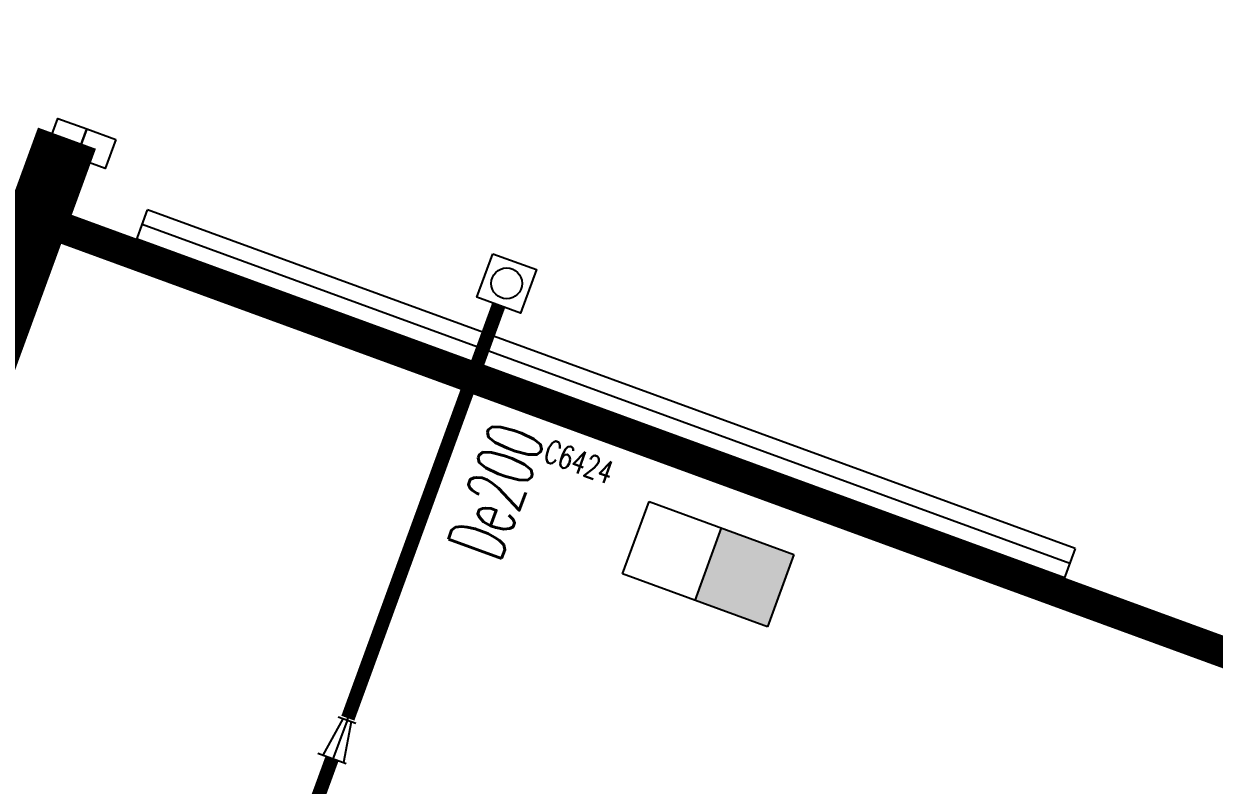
# Model space of a CAD drawing. Extents: x -11 to 40589024741, y -2 to 3380586937.
# Drawn here: x 40588243969 to 40588251684, y 3380344552 to 3380349487 of the extents above; entities that cross this region are included whole.
import ezdxf

# ---------------------------------------------------------------- set-up
doc = ezdxf.new("R2010")
doc.units = 0
doc.header["$LTSCALE"] = 10
doc.header["$MEASUREMENT"] = 0
doc.layers.get('Defpoints').update_dxf_attribs({"color": 210})
for name, color, linetype in [('0-WALL', 252, 'Continuous'), ('1-单体雨水', 131, 'Continuous'), ('TEXT_雨水', 4, 'Continuous'), ('TWT_雨水口', 4, 'Continuous'), ('VPIPE-雨水', 4, 'Continuous'), ('建-窗', 252, 'Continuous'), ('建-门窗编号', 7, 'Continuous'), ('虹吸管道配件', 7, 'Continuous')]:
    doc.layers.add(name, color=color, linetype=linetype)
doc.layers.add('GPS-ZF消防', color=1, linetype='TG_X', lineweight=60)
doc.styles.add('_TWT_PIPEDN', font='SIMPLEX', dxfattribs={"width": 0.6, "height": 3, "bigfont": 'HZTXT'})
doc.styles.add('A-WIN-LABEL', font='SIMPLEX', dxfattribs={"bigfont": 'GBCBIG'})
doc.styles.add('TG_LINETYPE', font='SIMPLEX', dxfattribs={"width": 0.8, "height": 3.5, "bigfont": 'HZTXT'})
doc.linetypes.add('TG_X', pattern='A,5,-0.3,["X",TG_LINETYPE,S=0.1,R=0,X=-0.23,Y=-0.15],0', length=5.3)

# ---------------------------------------------------------------- blocks, each defined once
blk = doc.blocks.new('A$C5F4A4BCE')
at = {"layer": '虹吸管道配件'}
for p, q in [((306.9, 346.8), (30.4, 145.9)), ((332.6, 321.1), (54.1, 42.5)), ((358.6, 295.2), (158.5, 18.1)), ((387.5, 266.3), (277.7, 375.9)), ((332.6, 321.1), (359.9, 348.3)), ((176.7, 0), (0, 176.2))]:
    blk.add_line(p, q, dxfattribs=at)
blk = doc.blocks.new('WINDOW2DLIB$DYNSTYLE$00000005')
at = {"color": 0}
for points in [[(-0.5, 0.5), (-0.5, -0.5)], [(-0.5, 0.5), (0.5, 0.5)], [(0.5, -0.5), (0.5, 0.5)], [(0.5, 0.1667), (-0.5, 0.1667)], [(0.5, -0.1667), (-0.5, -0.1667)], [(-0.5, -0.5), (0.5, -0.5)]]:
    blk.add_lwpolyline(points, dxfattribs=at)
blk = doc.blocks.new('$TwtSys$00000424')
for p, q in [((-500, 250), (500, 250)), ((-500, -250), (-500, 250)), ((0, -250), (0, 250)), ((500, 250), (500, -250)), ((500, -250), (-500, -250))]:
    blk.add_line(p, q)
blk.add_solid([(0, 250), (500, 250), (0, -250), (500, -250)])

msp = doc.modelspace()

# ---------------------------------------------------------------- hatches: boundary and pattern name
at = {"layer": '0-WALL'}
h = msp.add_hatch(dxfattribs=at)
h.set_pattern_fill('草坪或沼泽', color=256, scale=400, angle=-0.200256636)
h.set_pattern_definition([(359.79974, (40586781652.2, 3380096977.4), (1605.5824, 1594.398), [240, -48, 64, -48, 240, -960]), (359.79974, (40586781572.4, 3380097025.7), (1605.5824, 1594.398), [160, -120, 240, -120, 160, -800]), (359.79974, (40586782134.6, 3380097663.7), (1605.5824, 1594.398), [200, -80, 200, -1120]), (359.79974, (40586781335.8, 3380097986.5), (1605.5824, 1594.398), [80, -160, 80, -1280]), (89.79974, (40586781495.8, 3380097986), (-1594.398, 1605.5824), [144, -1456]), (89.79974, (40586781972.4, 3380097024.3), (-1594.398, 1605.5824), [160, -1440]), (89.79974, (40586782374.6, 3380097662.9), (-1594.398, 1605.5824), [160, -1440]), (44.79974, (40586782180.3, 3380097007.6), (5.5922, 1599.9902), [160, -2102.7417]), (134.79974, (40586781764.3, 3380097009), (-1599.9902, 5.5922), [160, -2102.7417]), (63.23469, (40586782132.4, 3380097015.7), (5.5922, 1599.99023), [160, -3417.7088]), (75.7635, (40586782052.4, 3380097024), (5.59221, 1599.99023), [160, -6436.969]), (75.7635, (40586782454.64, 3380097662.6), (5.59221, 1599.99023), [128, -6468.969]), (75.7635, (40586781527.76, 3380097985.85), (5.59221, 1599.99023), [112, -6484.969]), (103.835987, (40586781892.4, 3380097024.57), (5.59221, 1599.99023), [160, -6436.969]), (103.835987, (40586782294.64, 3380097663.17), (5.59221, 1599.99023), [128, -6468.969]), (103.835987, (40586781463.76, 3380097986.07), (5.59221, 1599.99023), [112, -6484.969]), (116.364795, (40586781812.4, 3380097016.85), (5.5922, 1599.99023), [160, -3417.7069])])
edge = h.paths.add_edge_path()
edge.add_line((40588347473.747322, 3380325610.238097), (40588347683.541443, 3380326090.42787))
edge.add_line((40588347683.541443, 3380326090.42787), (40588351031.622383, 3380333884.752417))
edge.add_line((40588351031.622383, 3380333884.752417), (40588372861.52964, 3380393921.616653))
edge.add_line((40588372861.52964, 3380393921.616653), (40588366317.647476, 3380408240.876073))
edge.add_line((40588366317.647476, 3380408240.876073), (40588343550.448486, 3380418434.399735))
edge.add_line((40588343550.448486, 3380418434.399735), (40588326726.773811, 3380429801.632178))
edge.add_line((40588326726.773811, 3380429801.632178), (40588259625.315422, 3380459844.866894))
edge.add_line((40588259625.315422, 3380459844.866894), (40588073765.91951, 3380212575.66465))
edge.add_line((40588073765.91951, 3380212575.66465), (40588074114.249107, 3380212476.750173))
edge.add_line((40588074114.249107, 3380212476.750173), (40588253152.588203, 3380450673.037109))
edge.add_line((40588253152.588203, 3380450673.037109), (40588254435.224274, 3380450204.422307))
edge.add_line((40588254435.224258, 3380450204.422312), (40588256320.901672, 3380455368.658761))
edge.add_line((40588256320.90168, 3380455368.658754), (40588326766.815353, 3380429630.545198))
edge.add_line((40588326766.815353, 3380429630.5452), (40588324880.269547, 3380424466.932958))
edge.add_line((40588324880.269547, 3380424466.93296), (40588331455.159737, 3380422064.756639))
edge.add_line((40588331455.159737, 3380422064.756637), (40588332483.925163, 3380424880.513825))
edge.add_line((40588332483.925163, 3380424880.513825), (40588335301.736542, 3380423850.997883))
edge.add_line((40588335301.736542, 3380423850.997883), (40588334273.030251, 3380421035.31484))
edge.add_line((40588334273.030251, 3380421035.31484), (40588353055.227448, 3380414173.051638))
edge.add_line((40588353055.227448, 3380414173.051638), (40588361187.808113, 3380410524.8103))
edge.add_arc((40588348999.165817, 3380398232.729486), 17310.639832, -14.6199939483, 45.2420907397, ccw=False)
edge.add_line((40588365749.307037, 3380393863.402212), (40588366656.653191, 3380393529.94107))
edge.add_line((40588366656.653191, 3380393529.94107), (40588371065.316032, 3380391919.168731))
edge.add_line((40588371065.316032, 3380391919.168731), (40588346912.352768, 3380325815.879339))
edge.add_line((40588346912.352768, 3380325815.879339), (40588347473.747322, 3380325610.238097))

# ---------------------------------------------------------------- linework, layer by layer
at = {"layer": '0-WALL', "color": 20, "true_color": 0xf72408, "const_width": 200}
msp.add_lwpolyline([(40588309017.242508, 3380324808.789411), (40588308914.29071, 3380324527.007708), (40588204983.806824, 3380362499.063575), (40588211560.116997, 3380380498.591922), (40588258364.536217, 3380440305.243856), (40588340280.272667, 3380410376.499106), (40588340177.320923, 3380410094.717414), (40588342807.283524, 3380409133.833927), (40588342910.235336, 3380409415.615627), (40588355167.739143, 3380404937.212323), (40588323801.757271, 3380319087.720896), (40588311578.570618, 3380323660.051459), (40588311647.205101, 3380323847.90593)], close=True, dxfattribs=at)
at = {"layer": '1-单体雨水', "ltscale": 1.5, "const_width": 90}
for points in [[(40588246068.897163, 3380344986.272553), (40588247046.939278, 3380347663.198708)], [(40588245966.680656, 3380344724.812129), (40588245280.33532, 3380342846.267458)]]:
    msp.add_lwpolyline(points, dxfattribs=at)
at = {"layer": 'Defpoints', "color": 1}
for points in [[(40588244376.584427, 3380348804.925937), (40588244307.949898, 3380348617.07147), (40588244120.095428, 3380348685.706004), (40588244188.729973, 3380348873.560471)], [(40588244564.438904, 3380348736.291403), (40588244495.804367, 3380348548.436936), (40588244307.949898, 3380348617.07147), (40588244376.584427, 3380348804.925937)]]:
    msp.add_lwpolyline(points, close=True, dxfattribs=at)
at = {"layer": 'Defpoints', "color": 4}
msp.add_lwpolyline([(40588247009.000221, 3380347996.456309), (40588247290.781921, 3380347893.504508), (40588247187.830116, 3380347611.722807), (40588246906.048424, 3380347714.674608)], close=True, dxfattribs=at)
at = {"layer": 'GPS-ZF消防', "ltscale": 0.5, "const_width": 400}
msp.add_lwpolyline([(40588244248.339928, 3380348745.315969), (40588239255.52401, 3380335079.851588)], dxfattribs=at)
at = {"layer": 'VPIPE-雨水', "linetype": 'Continuous'}
msp.add_circle((40588247098.415176, 3380347804.089558), 100, dxfattribs=at)

# ---------------------------------------------------------------- block references
at = {"layer": 'TWT_雨水口', "rotation": 339.929708398429}
msp.add_blockref('$TwtSys$00000424', (40588248405.286926, 3380345984.220179), dxfattribs=at)
at = {"layer": '建-窗'}
ref = msp.add_blockref('WINDOW2DLIB$DYNSTYLE$00000005', (40588247725.210327, 3380347042.756627), dxfattribs=dict(at, xscale=6400, yscale=-300, zscale=300, rotation=159.929711440973))
ref.add_attrib('A', 'C6424', (40588247328.413116, 3380346656.068949), dxfattribs={"layer": '建-门窗编号', "height": 148.75, "rotation": 339.929711441, "style": 'A-WIN-LABEL', "width": 0.705882})
at = {"layer": '虹吸管道配件', "lineweight": -2, "xscale": 0.7866797424559363, "yscale": 0.7866797424559363, "zscale": 0.7866797424559363, "rotation": 24.92971144896942}
msp.add_blockref('A$C5F4A4BCE', (40588245932.877441, 3380344632.671849), dxfattribs=at)

# ---------------------------------------------------------------- texts
at = {"layer": 'TEXT_雨水', "style": '_TWT_PIPEDN', "width": 0.557143}
msp.add_text('De200', height=367.5, rotation=69.9297114489, dxfattribs=at).set_placement((40588247053.686127, 3380345987.888115))

doc.saveas('drawing.dxf')
